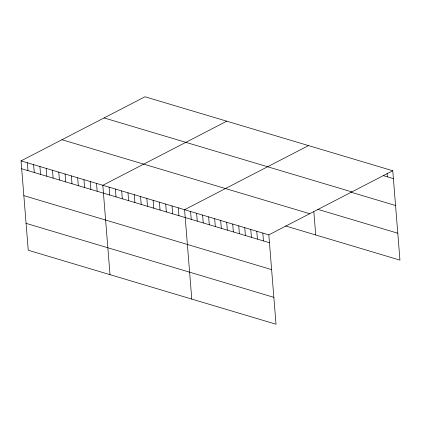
<?xml version="1.0" encoding="UTF-8"?>
<svg xmlns="http://www.w3.org/2000/svg" width="421" height="421" viewBox="0 0 421 421"><rect width="100%" height="100%" fill="white"/><g stroke="black" fill="none" stroke-linecap="round" stroke-linejoin="round"><path stroke-width="0.63" d="M392.761 170.747L268.824 234.855L276.013 324.228L28.239 250.253L21.05 160.88L144.987 96.772L392.761 170.747L399.95 260.12L285.517 225.956M226.751 121.185L102.813 185.293L110.007 274.66M308.514 145.598L184.582 209.705L191.771 299.073M383.163 175.552L393.393 178.609M104.087 117.927L351.861 191.902M351.03 192.213L395.556 205.506M317.755 209.326L397.787 233.218M61.95 139.725L309.724 213.7M21.05 160.88L268.824 234.855M21.681 168.742L269.456 242.712M23.844 195.639L271.619 269.614M26.076 223.351L273.85 297.326M387.11 173.536L387.373 176.809M313.84 211.737L315.708 234.965M262.809 233.06L263.441 240.917M256.789 231.261L257.42 239.123M250.774 229.466L251.405 237.323M244.754 227.666L245.385 235.528M238.739 225.872L239.37 233.734M232.718 224.077L233.35 231.934M226.703 222.277L227.335 230.14M220.683 220.483L221.32 228.34M214.668 218.688L215.299 226.545M208.653 216.889L209.284 224.751M202.633 215.094L203.264 222.951M196.618 213.294L197.249 221.157M190.597 211.5L191.229 219.362M178.293 207.827L178.925 215.684M172 205.948L172.636 213.805M165.711 204.069L166.342 211.931M159.422 202.191L160.054 210.053M153.133 200.317L153.765 208.174M146.845 198.438L147.476 206.295M140.551 196.56L141.188 204.417M134.262 194.681L134.894 202.543M127.973 192.802L128.605 200.664M121.685 190.924L122.316 198.786M115.396 189.05L116.028 196.907M109.107 187.171L109.739 195.028M96.525 183.414L97.156 191.276M90.236 181.535L90.868 189.397M83.947 179.656L84.579 187.519M77.659 177.783L78.29 185.64M71.365 175.904L72.002 183.761M65.076 174.026L65.708 181.883M58.787 172.147L59.419 180.009M52.499 170.268L53.13 178.13M46.21 168.395L46.842 176.252M39.921 166.516L40.553 174.373M33.627 164.637L34.264 172.494M27.339 162.759L27.97 170.616"/></g></svg>
